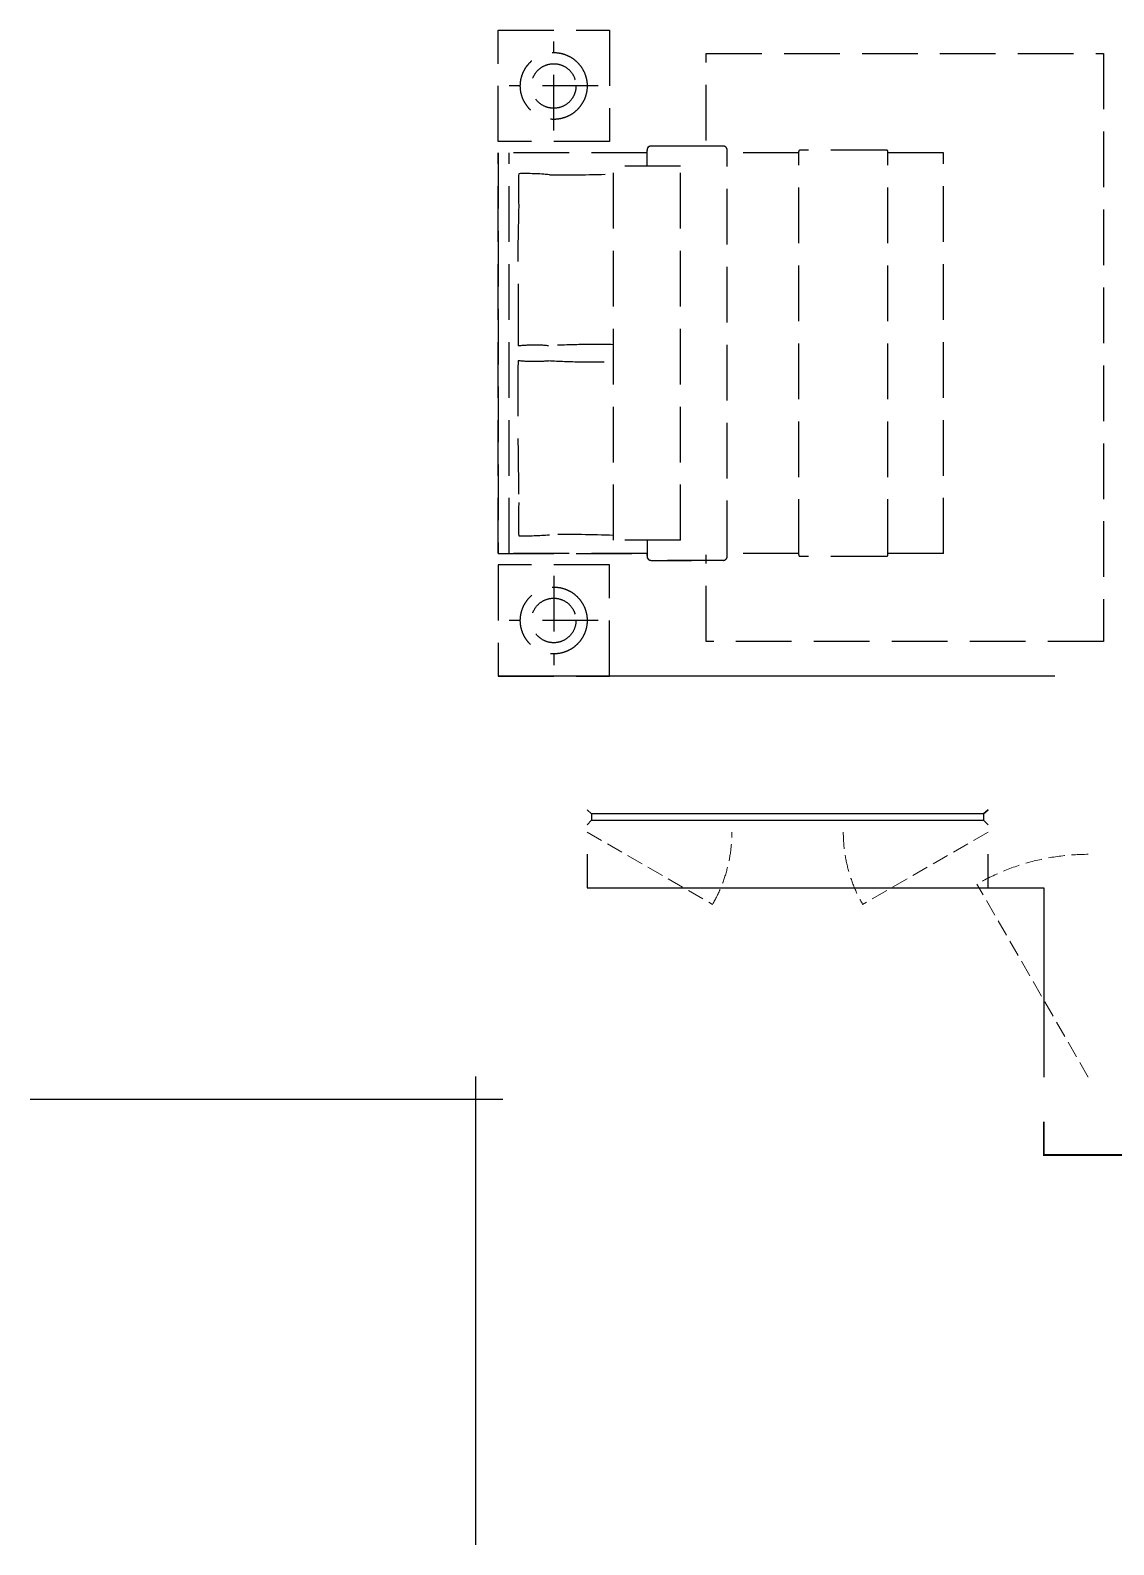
# Model space of a CAD drawing. Extents: x 2803505 to 5851001, y -1372902 to 24339.
# Drawn here: x 3254462 to 3259326, y -949923 to -943123 of the extents above; entities that cross this region are included whole.
import ezdxf

# ---------------------------------------------------------------- set-up
doc = ezdxf.new("R2010")
doc.units = 0
doc.header["$LTSCALE"] = 1000
doc.header["$MEASUREMENT"] = 0
doc.linetypes.add('A户型$0$DASH', pattern=[0.35, 0.25, -0.1])
doc.linetypes.add('DASH', pattern=[0.35, 0.25, -0.1])
doc.layers.get('0').update_dxf_attribs({"linetype": 'CONTINUOUS'})
for name, color, linetype in [('!!电气', 1, 'CONTINUOUS'), ('3-栏杆1', 252, 'CONTINUOUS'), ('3.5方案汇报，与郭总、侯月琴确定户型_t8$0$2020.03.04 -1安徽标准化洋房户型(UA）_t8_t8$0$看线', 154, 'CONTINUOUS'), ('5fur', 175, 'CONTINUOUS'), ('看线', 185, 'CONTINUOUS')]:
    doc.layers.add(name, color=color, linetype=linetype)
doc.layers.add('WINDOW', color=146, linetype='CONTINUOUS', lineweight=20)

# ---------------------------------------------------------------- blocks, each defined once
blk = doc.blocks.new('FGDGDGRDGRRD')
at = {"layer": '5fur', "color": 252, "linetype": 'A户型$0$DASH'}
for p, q in [((419434.8, 366358.3), (419934.8, 366358.3)), ((419434.8, 365858.3), (419434.8, 366358.3)), ((419434.8, 366358.3), (419934.8, 366358.3)), ((419434.8, 365858.3), (419434.8, 366358.3)), ((419934.8, 366358.3), (419934.8, 365858.3)), ((419934.8, 366358.3), (419934.8, 365858.3)), ((419684.8, 365908.3), (419684.8, 366308.3)), ((419684.8, 365908.3), (419684.8, 366308.3)), ((420368.9, 365863.3), (420368.9, 366253.6)), ((420368.9, 366253.6), (422152.9, 366253.6)), ((420368.9, 365863.3), (420368.9, 366253.6)), ((420368.9, 366253.6), (422152.9, 366253.6)), ((422152.9, 366253.6), (422152.9, 363613.5)), ((422152.9, 366253.6), (422152.9, 363613.5)), ((419884.8, 366108.3), (419484.8, 366108.3)), ((419884.8, 366108.3), (419484.8, 366108.3)), ((419934.8, 365858.3), (419434.8, 365858.3)), ((419934.8, 365858.3), (419434.8, 365858.3)), ((419434.8, 365808.3, 0), (419434.8, 364008.3)), ((419434.8, 364008.3), (419434.8, 365808.3, 0)), ((420103.7, 365808.3, 0), (419434.8, 365808.3)), ((419434.8, 365808.3, 0), (419434.8, 364008.3)), ((419434.8, 364008.3), (419434.8, 365808.3, 0)), ((420103.7, 365808.3, 0), (419434.8, 365808.3)), ((419484.8, 364008.3, 0), (419484.8, 365808.3, 0)), ((419484.8, 364008.3, 0), (419484.8, 365808.3, 0)), ((420104.6, 365825.9, 0), (420102.2, 365808.3, 0)), ((420104.6, 365825.9, 0), (420102.2, 365808.3, 0)), ((420103.7, 365748.3, 0), (420103.7, 365820.3, 0)), ((420103.7, 365748.3, 0), (420103.7, 365820.3, 0)), ((420106.6, 365832, 0), (420104.6, 365825.9, 0)), ((420106.6, 365832, 0), (420104.6, 365825.9, 0)), ((420113.2, 365836.9, 0), (420106.6, 365832, 0)), ((420113.2, 365836.9, 0), (420106.6, 365832, 0)), ((420121.7, 365838.3, 0), (420113.2, 365836.9, 0)), ((420121.7, 365838.3, 0), (420113.2, 365836.9, 0)), ((420302.6, 365838.3, 0), (420121.7, 365838.3, 0)), ((420445.7, 365838.3, 0), (420121.7, 365838.3, 0)), ((420302.6, 365838.3, 0), (420121.7, 365838.3, 0)), ((420445.7, 365838.3, 0), (420121.7, 365838.3, 0)), ((420463.7, 363996.3, 0), (420463.7, 365820.3, 0)), ((420463.7, 363996.3, 0), (420463.7, 365820.3, 0)), ((420784.8, 365808.3, 0), (420463.7, 365808.3, 0)), ((420784.8, 365808.3, 0), (420463.7, 365808.3, 0)), ((420784.8, 364002.3, 0), (420784.8, 365814.3, 0)), ((420784.8, 364002.3, 0), (420784.8, 365814.3, 0)), ((421178.8, 365820.3, 0), (420790.8, 365820.3, 0)), ((421178.8, 365820.3, 0), (420790.8, 365820.3, 0)), ((421184.8, 364002.3, 0), (421184.8, 365814.3, 0)), ((421184.8, 364002.3, 0), (421184.8, 365814.3, 0)), ((421434.8, 365808.3, 0), (421184.8, 365808.3, 0)), ((421434.8, 365808.3, 0), (421184.8, 365808.3, 0)), ((421434.8, 364008.3, 0), (421434.8, 365808.3, 0)), ((421434.8, 364008.3, 0), (421434.8, 365808.3, 0)), ((419953.7, 364068.3, 0), (419953.7, 365748.3, 0)), ((420253.7, 365748.3, 0), (419953.7, 365748.3, 0)), ((419953.7, 364068.3, 0), (419953.7, 365748.3, 0)), ((420253.7, 365748.3, 0), (419953.7, 365748.3, 0)), ((420253.7, 364068.3, 0), (420253.7, 365748.3, 0)), ((420253.7, 364068.3, 0), (420253.7, 365748.3, 0)), ((419434.8, 364008.3), (420102.3, 364008.3, 0)), ((420103.7, 364008.3, 0), (419434.8, 364008.3)), ((419434.8, 364008.3), (420102.3, 364008.3, 0)), ((420103.7, 364008.3, 0), (419434.8, 364008.3)), ((420253.7, 364068.3, 0), (419953.7, 364068.3, 0)), ((420253.7, 364068.3, 0), (419953.7, 364068.3, 0)), ((420102.3, 364008.3, 0), (420103.7, 363989.4, 0)), ((420102.3, 364008.3, 0), (420103.7, 363989.4, 0)), ((420103.7, 364068.3, 0), (420103.7, 363996.3, 0)), ((420103.7, 364068.3, 0), (420103.7, 363996.3, 0)), ((420784.8, 364008.3, 0), (420463.7, 364008.3, 0)), ((420784.8, 364008.3, 0), (420463.7, 364008.3, 0)), ((421434.8, 364008.3, 0), (421184.8, 364008.3, 0)), ((421434.8, 364008.3, 0), (421184.8, 364008.3, 0)), ((419934.8, 363958.3), (419434.8, 363958.3)), ((419434.8, 363958.3), (419434.8, 363458.3)), ((419934.8, 363958.3), (419434.8, 363958.3)), ((419434.8, 363958.3), (419434.8, 363458.3)), ((419934.8, 363458.3), (419934.8, 363958.3)), ((419934.8, 363458.3), (419934.8, 363958.3)), ((420103.7, 363989.4, 0), (420111.3, 363980.7, 0)), ((420103.7, 363989.4, 0), (420111.3, 363980.7, 0)), ((420111.3, 363980.7, 0), (420121.7, 363978.3, 0)), ((420111.3, 363980.7, 0), (420121.7, 363978.3, 0)), ((420121.7, 363978.3, 0), (420302.6, 363978.3, 0)), ((420445.7, 363978.3, 0), (420121.7, 363978.3, 0)), ((420121.7, 363978.3, 0), (420302.6, 363978.3, 0)), ((420445.7, 363978.3, 0), (420121.7, 363978.3, 0)), ((420302.6, 363978.3, 0), (420302.6, 363978.3, 0)), ((420302.6, 363978.3, 0), (420302.6, 363978.3, 0)), ((420368.9, 363613.5), (420368.9, 364003.3)), ((420368.9, 363613.5), (420368.9, 364003.3)), ((421178.8, 363996.3, 0), (420790.8, 363996.3, 0)), ((421178.8, 363996.3, 0), (420790.8, 363996.3, 0)), ((419684.8, 363908.3), (419684.8, 363508.3)), ((419684.8, 363908.3), (419684.8, 363508.3)), ((419884.8, 363708.3), (419484.8, 363708.3)), ((419884.8, 363708.3), (419484.8, 363708.3)), ((422152.9, 363613.5), (420368.9, 363613.5)), ((422152.9, 363613.5), (420368.9, 363613.5)), ((419434.8, 363458.3), (419934.8, 363458.3)), ((419434.8, 363458.3), (419934.8, 363458.3))]:
    blk.add_line(p, q, dxfattribs=at)
for centre, radius in [((419684.8, 366108.3), 150), ((419684.8, 366108.3), 150), ((419684.8, 366108.3), 100), ((419684.8, 366108.3), 100), ((419684.8, 363708.3), 150), ((419684.8, 363708.3), 150), ((419684.8, 363708.3), 100), ((419684.8, 363708.3), 100)]:
    blk.add_circle(centre, radius, dxfattribs=at)
for centre, radius, start, end in [((420121.7, 365820.3, 0), 18, 90, 180), ((420121.7, 365820.3, 0), 18, 90, 180), ((420445.7, 365820.3, 0), 18, 0, 90), ((420445.7, 365820.3, 0), 18, 0, 90), ((420790.8, 365814.3, 0), 6, 90, 180), ((420790.8, 365814.3, 0), 6, 90, 180), ((421178.8, 365814.3, 0), 6, 0, 90), ((421178.8, 365814.3, 0), 6, 0, 90), ((421458.5, 365647.9, 0), 1932.2, 178.02978, 182.4617), ((421458.5, 365647.9, 0), 1932.2, 178.02978, 182.4617), ((419559, 364561.5, 0), 1153.3, 84.6984, 91.56817), ((419559, 364561.5, 0), 1153.3, 84.6984, 91.56817), ((419747, 371327.9, 0), 5618.6, 269.16935, 272.10874), ((419747, 371327.9, 0), 5618.6, 269.16935, 272.10874), ((426651.3, 365324.7, 0), 7127.4, 178.02553, 181.06782), ((426651.3, 365324.7, 0), 7127.4, 178.02553, 181.06782), ((457242, 365061.5, 0), 37717.1, 179.80183, 180.18357), ((457242, 365061.5, 0), 37717.1, 179.80183, 180.18357), ((419598.8, 364283, 0), 661.8, 84.57724, 96.39291), ((419598.8, 364283, 0), 661.8, 84.57724, 96.39291), ((419867.3, 361236.2, 0), 3711.3, 88.69421, 93.18221), ((419867.3, 361236.2, 0), 3711.3, 88.69421, 93.18221), ((442429.1, 364673.3, 0), 22905.3, 179.49277, 181.10137), ((442429.1, 364673.3, 0), 22905.3, 179.49277, 181.10137), ((419598.8, 365533.7, 0), 661.8, 263.58024, 275.42276), ((419598.8, 365533.7, 0), 661.8, 263.58024, 275.42276), ((419867.3, 368580.5, 0), 3711.3, 266.81779, 271.30579), ((419867.3, 368580.5, 0), 3711.3, 266.81779, 271.30579), ((421458.5, 364155.4, 0), 1932.2, 177.5383, 181.97022), ((421458.5, 364155.4, 0), 1932.2, 177.5383, 181.97022), ((419559, 365241.8, 0), 1153.3, 268.43183, 275.3016), ((419559, 365241.8, 0), 1153.3, 268.43183, 275.3016), ((419747, 358475.5, 0), 5618.6, 87.89126, 90.83065), ((419747, 358475.5, 0), 5618.6, 87.89126, 90.83065), ((420121.7, 363996.3, 0), 18, 180, 270), ((420121.7, 363996.3, 0), 18, 180, 270), ((420445.7, 363996.3, 0), 18, 270, 0), ((420445.7, 363996.3, 0), 18, 270, 0), ((420790.8, 364002.3, 0), 6, 180, 270), ((420790.8, 364002.3, 0), 6, 180, 270), ((421178.8, 364002.3, 0), 6, 270, 0), ((421178.8, 364002.3, 0), 6, 270, 0)]:
    blk.add_arc(centre, radius, start, end, dxfattribs=at)
blk = doc.blocks.new('A$C1C403CBE')
at = {"layer": '!!电气', "color": 1}
for p, q in [((0, -2000), (0, 103)), ((-2000, 0), (121.3, 0))]:
    blk.add_line(p, q, dxfattribs=at)
at = {"color": 252, "const_width": 8}
blk.add_lwpolyline([(2550, -100), (2550, -250), (3700, -250), (3700, -100)], dxfattribs=at)
at = {"layer": '3-栏杆1', "color": 252}
for p, q in [((520.3, 1282.2), (500, 1300)), ((500, 1300), (520.3, 1282.2)), ((2279.7, 1282.2), (2300, 1300)), ((2300, 1300), (2279.7, 1282.2)), ((500, 1233.1), (520.3, 1252.9)), ((2279.7, 1282.1), (520.3, 1282.2)), ((520.3, 1282.2), (520.3, 1252.9)), ((520.3, 1252.9), (2279.7, 1252.9)), ((2279.7, 1282.2), (2279.7, 1252.9)), ((2279.7, 1252.9), (2300, 1233.1)), ((2300, 1233.1), (2279.7, 1252.9))]:
    blk.add_line(p, q, dxfattribs=at)
at = {"layer": '3.5方案汇报，与郭总、侯月琴确定户型_t8$0$2020.03.04 -1安徽标准化洋房户型(UA）_t8_t8$0$看线', "color": 252, "ltscale": 10}
blk.add_line((2600, 1900), (100, 1900), dxfattribs=at)
at = {"layer": 'WINDOW', "color": 252, "linetype": 'DASH', "ltscale": 0.3}
for points in [[(500, 1200), (1063.1, 875.4, 0.131485), (1150, 1200)], [(2300, 1200), (1736.9, 875.4, -0.131485), (1650, 1200)], [(2750, 100), (2250, 966, -0.131652), (2750, 1100)]]:
    blk.add_lwpolyline(points, format="xyb", dxfattribs=at)
at = {"layer": '看线', "color": 252, "ltscale": 0.5}
for points in [[(500, 1100), (500, 950), (2300, 950), (2300, 1100)], [(500, 1100), (500, 950), (2550, 950), (2550, 100)]]:
    blk.add_lwpolyline(points, dxfattribs=at)
blk.add_blockref('FGDGDGRDGRRD', (-419334.8, -361558.3))

msp = doc.modelspace()

# ---------------------------------------------------------------- block references
at = {"layer": '!!电气'}
msp.add_blockref('A$C1C403CBE', (3256462.1, -947922.9), dxfattribs=at)

doc.saveas('drawing.dxf')
